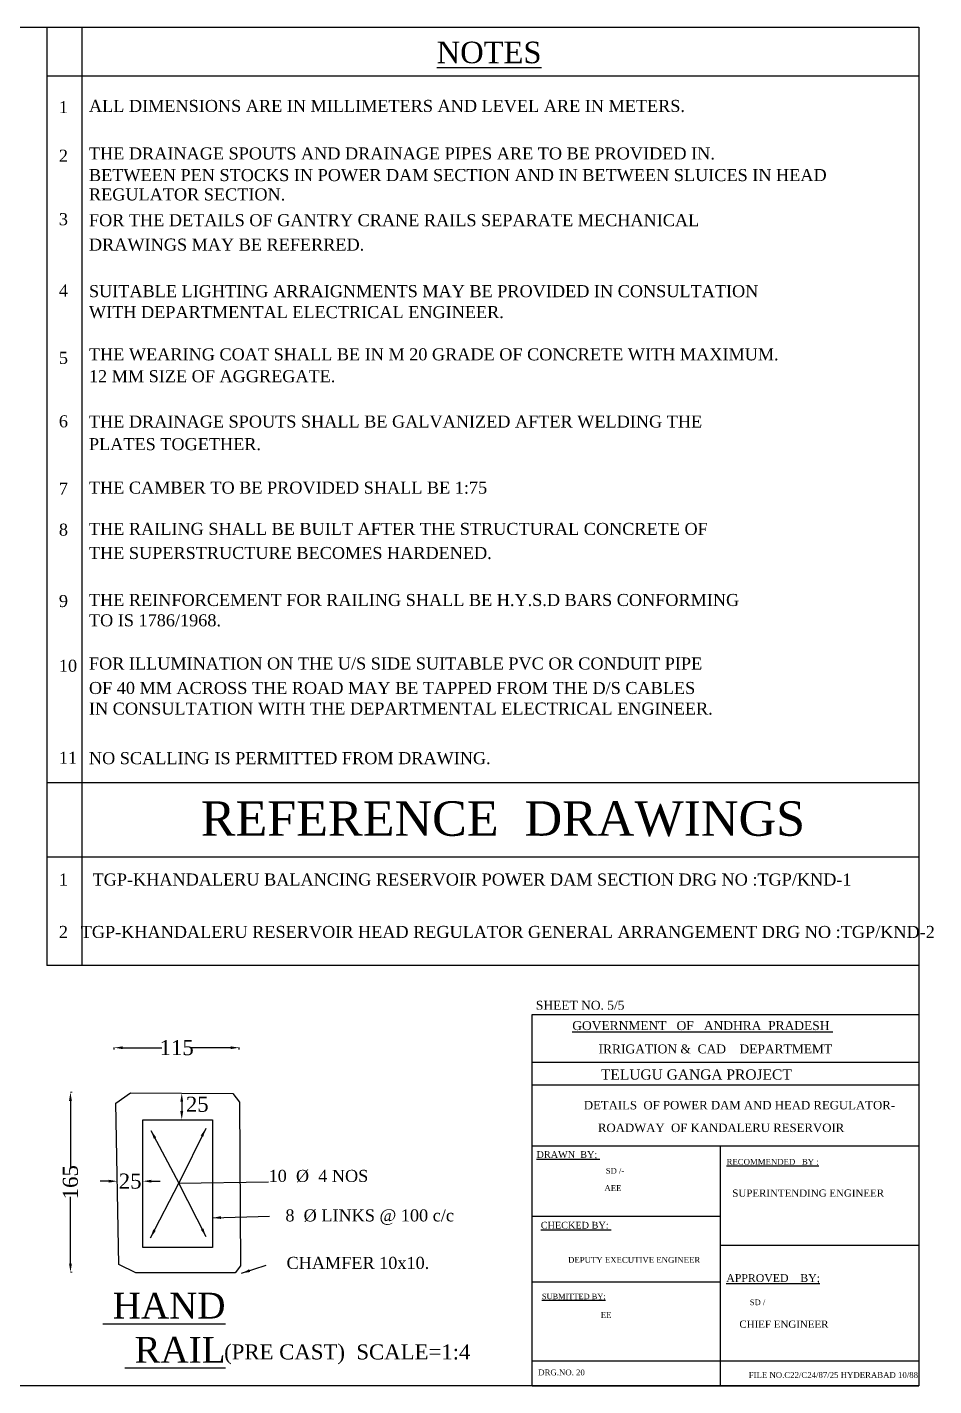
# Model space of a CAD drawing. Header units: millimetres. Extents: x 24 to 4358, y 71 to 3225.
# Drawn here: x 2253 to 4358, y 71 to 3225 of the extents above; entities that cross this region are included whole.
import ezdxf

# ---------------------------------------------------------------- set-up
doc = ezdxf.new("R2010")
doc.units = ezdxf.units.MM
doc.header["$MEASUREMENT"] = 0
for name, color, linetype in [('DIM', 5, 'Continuous'), ('DWG.LINE', 10, 'Continuous'), ('TEXT', 7, 'Continuous')]:
    doc.layers.add(name, color=color, linetype=linetype)
doc.layers.add('TITLE', color=7, linetype='Continuous', lineweight=30)
doc.styles.get("Standard").update_dxf_attribs({"font": 'times.ttf', "height": 35})
doc.dimstyles.get("Standard").update_dxf_attribs({"dimtxt": 222, "dimasz": 20, "dimexe": 0.18, "dimexo": 0.0625, "dimgap": 0.09, "dimtad": 0, "dimtih": 1, "dimtoh": 1, "dimdec": 0, "dimzin": 0, "dimdsep": 46, "dimtxsty": 'Standard', "dimcen": 300, "dimclre": 256, "dimclrt": 4, "dimadec": 0, "dimazin": 0, "dimtfac": 1, "dimtdec": 0, "dimtofl": 0, "dimtmove": 0, "dimatfit": 3, "dimfxl": 0, "dimtolj": 1, "dimtzin": 0, "dimarcsym": 0})

# ---------------------------------------------------------------- blocks, each defined once
blk = doc.blocks.new('*D22')
at = {"layer": 'Defpoints', "color": 0, "ltscale": 0.2}
for p in [(2455.2, 851.9), (2745.4, 855.9), (2745.4, 851.9)]:
    blk.add_point(p, dxfattribs=at)
at = {"layer": 'DIM', "lineweight": -2, "ltscale": 0.2}
for p, q in [((2455.2, 851.9), (2455.2, 856.1)), ((2745.4, 851.9), (2745.4, 856.1))]:
    blk.add_line(p, q, dxfattribs=at)
at = {"layer": 'DIM', "color": 0, "lineweight": -2, "ltscale": 0.2}
for p, q in [((2475.2, 855.9), (2566.2, 855.9)), ((2725.4, 855.9), (2634.4, 855.9))]:
    blk.add_line(p, q, dxfattribs=at)
at = {"layer": 'DIM', "color": 0, "ltscale": 0.2}
for points in [[(2475.2, 859.2), (2475.2, 852.6), (2455.2, 855.9)], [(2725.4, 859.2), (2725.4, 852.6), (2745.4, 855.9)]]:
    blk.add_solid(points, dxfattribs=at)
at = {"layer": 'DIM', "color": 4, "ltscale": 0.2, "insert": (2600.3, 855.9), "char_height": 35, "attachment_point": 5}
blk.add_mtext('\\A1;115', dxfattribs=at)
blk = doc.blocks.new('*D23')
at = {"layer": 'Defpoints', "color": 0, "ltscale": 0.2}
for p in [(2357.8, 752.5), (2353.7, 334.7), (2357.8, 334.7)]:
    blk.add_point(p, dxfattribs=at)
at = {"layer": 'DIM', "lineweight": 5, "ltscale": 0.2}
for p, q in [((2357.7, 752.5), (2353.5, 752.5)), ((2357.7, 334.7), (2353.5, 334.7))]:
    blk.add_line(p, q, dxfattribs=at)
at = {"layer": 'DIM', "color": 0, "lineweight": -2, "ltscale": 0.2}
for p, q in [((2353.7, 732.5), (2353.7, 577.7)), ((2353.7, 354.7), (2353.7, 509.5))]:
    blk.add_line(p, q, dxfattribs=at)
at = {"layer": 'DIM', "color": 0, "ltscale": 0.2}
for points in [[(2350.4, 732.5), (2357, 732.5), (2353.7, 752.5)], [(2350.4, 354.7), (2357, 354.7), (2353.7, 334.7)]]:
    blk.add_solid(points, dxfattribs=at)
at = {"layer": 'DIM', "color": 4, "ltscale": 0.2, "insert": (2353.7, 543.6), "char_height": 35, "attachment_point": 5, "rotation": 90}
blk.add_mtext('\\A1;165', dxfattribs=at)
blk = doc.blocks.new('*D24')
at = {"layer": 'Defpoints', "color": 0, "ltscale": 0.2}
for p in [(2462.6, 546), (2521.8, 546), (2521.8, 546)]:
    blk.add_point(p, dxfattribs=at)
at = {"layer": 'DIM', "color": 0, "lineweight": -2, "ltscale": 0.2}
for p, q in [((2442.6, 546), (2422.6, 546)), ((2541.8, 546), (2561.8, 546))]:
    blk.add_line(p, q, dxfattribs=at)
at = {"layer": 'DIM', "lineweight": -2, "ltscale": 0.2}
for p, q in [((2462.6, 546), (2462.6, 546.2)), ((2521.8, 546), (2521.8, 546.2))]:
    blk.add_line(p, q, dxfattribs=at)
at = {"layer": 'DIM', "color": 0, "ltscale": 0.2}
for points in [[(2442.6, 549.3), (2442.6, 542.7), (2462.6, 546)], [(2541.8, 549.3), (2541.8, 542.7), (2521.8, 546)]]:
    blk.add_solid(points, dxfattribs=at)
at = {"layer": 'DIM', "color": 4, "ltscale": 0.2, "insert": (2492.2, 546), "char_height": 35, "attachment_point": 5}
blk.add_mtext('\\A1;25', dxfattribs=at)

msp = doc.modelspace()

# ---------------------------------------------------------------- linework, layer by layer
at = {"layer": 'DIM', "ltscale": 0.2}
for p, q in [((2612.1, 750.5), (2611.9, 750.5)), ((2612.1, 730.5), (2612.1, 708.8)), ((2612.1, 688.8), (2611.9, 688.8))]:
    msp.add_line(p, q, dxfattribs=at)
for points in [[(2608.7, 730.5), (2615.4, 730.5), (2612.1, 750.5)], [(2608.7, 708.8), (2615.4, 708.8), (2612.1, 688.8)]]:
    msp.add_solid(points, dxfattribs=at)
at = {"layer": 'DWG.LINE', "ltscale": 0.2}
msp.add_lwpolyline([(2466.1, 352.3), (2459.3, 726.8), (2493.3, 751.2), (2730.9, 749.9), (2745.8, 729.5), (2748.5, 349.6), (2736.3, 333.3), (2505.5, 333.3), (2466.1, 352.3)], dxfattribs=at)
msp.add_lwpolyline([(2521.8, 688.8), (2683.4, 688.8), (2683.4, 391.7), (2521.8, 391.7)], close=True, dxfattribs=at)
at = {"layer": 'TITLE', "ltscale": 0.2}
for p, q in [((2299.2, 3225.2), (2299.2, 1046.5)), ((2381.2, 1046.5), (2381.2, 3225.2)), ((4323.3, 3111.7), (2299.2, 3111.7)), ((4323.3, 1471.2), (2299.2, 1471.2)), ((2299.2, 1299.3), (4323.3, 1299.3)), ((4323.3, 1046.5), (2299.2, 1046.5))]:
    msp.add_line(p, q, dxfattribs=at)
at = {"layer": 'TITLE', "lineweight": 30}
for p, q in [((3425.4, 933), (4323.3, 933)), ((4323.3, 933), (4323.3, 70.9)), ((3425.4, 822.5), (4323.3, 822.5)), ((3425.4, 769.8), (4323.3, 769.8)), ((3425.4, 628.4), (4323.3, 628.4)), ((3427.2, 464.9), (3864, 464.9)), ((3425.4, 312.2), (3862.1, 312.2)), ((4323.3, 128.3), (3425.4, 128.3)), ((3425.4, 70.9), (4323.3, 70.9))]:
    msp.add_line(p, q, dxfattribs=at)
at = {"layer": 'TITLE', "ltscale": 0.2}
msp.add_lwpolyline([(24.1, 3225.2), (4323.3, 3225.2), (4323.3, 70.9), (24.1, 70.9)], close=True, dxfattribs=at)
at = {"layer": 'TITLE'}
msp.add_lwpolyline([(3425.4, 70.9), (3425.4, 933)], dxfattribs=at)
at = {"layer": 'TITLE', "lineweight": 30}
for points in [[(3862.1, 628.4), (3862.1, 70.9)], [(3862.1, 397.4), (4323.3, 397.4)]]:
    msp.add_lwpolyline(points, dxfattribs=at)

# ---------------------------------------------------------------- texts
at = {"layer": 'DIM', "color": 4, "ltscale": 0.2, "insert": (2648.1, 724.4), "char_height": 35, "attachment_point": 5}
msp.add_mtext('\\A1;25', dxfattribs=at)
at = {"layer": 'TEXT'}
for s, height, p in [('%%UNOTES', 50, (3204, 3141.6)), ('1', 28, (2326.8, 3025.6)), ('ALL DIMENSIONS ARE IN MILLIMETERS AND LEVEL ARE IN METERS.', 28, (2396.6, 3028.4)), ('2', 28, (2326.8, 2912.8)), ('THE DRAINAGE SPOUTS AND DRAINAGE PIPES ARE TO BE PROVIDED IN.', 28, (2396.6, 2918.1)), ('BETWEEN PEN STOCKS IN POWER DAM SECTION AND IN BETWEEN SLUICES IN HEAD', 28, (2396.6, 2867.9)), ('REGULATOR SECTION.', 28, (2396.6, 2823)), ('3', 28, (2326.8, 2765.5)), ('FOR THE DETAILS OF GANTRY CRANE RAILS SEPARATE MECHANICAL', 28, (2396.6, 2763.1)), ('DRAWINGS MAY BE REFERRED.', 28, (2396.6, 2706.4)), ('4', 28, (2326.8, 2599.9)), ('SUITABLE LIGHTING ARRAIGNMENTS MAY BE PROVIDED IN CONSULTATION', 28, (2396.6, 2598.4)), ('WITH DEPARTMENTAL ELECTRICAL ENGINEER.', 28, (2396.6, 2549.8)), ('5', 28, (2326.8, 2443.5)), ('THE WEARING COAT SHALL BE IN M 20 GRADE OF CONCRETE WITH MAXIMUM.', 28, (2396.6, 2451.7)), ('12 MM SIZE OF AGGREGATE.', 28, (2396.6, 2400.9)), ('6', 28, (2326.8, 2296.2)), ('THE DRAINAGE SPOUTS SHALL BE GALVANIZED AFTER WELDING THE', 28, (2396.6, 2295.6)), ('PLATES TOGETHER.', 28, (2396.6, 2243.2)), ('7', 28, (2326.8, 2139.8)), ('THE CAMBER TO BE PROVIDED SHALL BE 1:75', 28, (2396.6, 2142.2)), ('8', 28, (2326.8, 2044.7)), ('THE RAILING SHALL BE BUILT AFTER THE STRUCTURAL CONCRETE OF', 28, (2396.6, 2046.4)), ('THE SUPERSTRUCTURE BECOMES HARDENED.', 28, (2396.6, 1990.5)), ('9', 28, (2326.8, 1879)), ('THE REINFORCEMENT FOR RAILING SHALL BE H.Y.S.D BARS CONFORMING', 28, (2396.6, 1881.4)), ('TO IS 1786/1968.', 28, (2396.6, 1834.2)), ('10', 28, (2326.8, 1728.7)), ('FOR ILLUMINATION ON THE U/S SIDE SUITABLE PVC OR CONDUIT PIPE', 28, (2396.6, 1733.9)), ('OF 40 MM ACROSS THE ROAD MAY BE TAPPED FROM THE D/S CABLES', 28, (2396.6, 1677.1)), ('IN CONSULTATION WITH THE DEPARTMENTAL ELECTRICAL ENGINEER.', 28, (2396.6, 1629.2)), ('11', 28, (2326.8, 1515.1)), ('NO SCALLING IS PERMITTED FROM DRAWING.', 28, (2396.6, 1514.2)), ('REFERENCE  DRAWINGS', 80, (2656.2, 1348)), ('1', 28, (2326.8, 1232.4)), ('TGP-KHANDALERU BALANCING RESERVOIR POWER DAM SECTION DRG NO :TGP/KND-1', 28, (2405, 1232.4)), ('2', 28, (2326.8, 1110.7)), ('TGP-KHANDALERU RESERVOIR HEAD REGULATOR GENERAL ARRANGEMENT DRG NO :TGP/KND-2', 28, (2377.5, 1110.7)), ('10  %%C  4 NOS', 28, (2813.7, 544.3)), ('8  %%C LINKS @ 100 c/c', 28, (2852.7, 452.6)), (' CHAMFER 10x10.', 28, (2844.8, 342.3)), (' (PRE CAST)  SCALE=1:4', 35, (2697.3, 132.2))]:
    msp.add_text(s, height=height, dxfattribs=at).set_placement(p)
at = {"layer": 'TITLE', "lineweight": 30}
for s, height, p in [('SHEET NO. 5/5', 20.68, (3434.3, 944.2)), ('%%UGOVERNMENT   OF   ANDHRA  PRADESH ', 20.68, (3518.8, 896.9)), ('IRRIGATION &  CAD    DEPARTMEMT ', 20.68, (3579.8, 842.7)), ('TELUGU GANGA PROJECT', 23.789, (3585.2, 781.8)), ('DETAILS  OF POWER DAM AND HEAD REGULATOR-', 19.634, (3545.6, 712.7)), ('ROADWAY  OF KANDALERU RESERVOIR', 19.634, (3578.4, 660.1)), ('%%UDRAWN  BY; ', 15.708, (3435.7, 600.1)), ('SD /- ', 13.16, (3596.7, 563.5)), ('%%URECOMMENDED   BY :', 13.48, (3877, 584.3)), ('AEE', 13.5, (3593.4, 523.3)), ('SUPERINTENDING ENGINEER', 16.829, (3890.3, 509.9)), ('%%UCHECKED BY: ', 15.708, (3445.6, 436)), ('DEPUTY EXECUTIVE ENGINEER', 13.499, (3508.9, 356.5)), ('%%UAPPROVED    BY;', 18.125, (3876.3, 312.1)), ('%%USUBMITTED BY;', 12.687, (3448.2, 272.1)), ('SD /', 13.16, (3930.9, 258.2)), ('EE', 13.5, (3585, 228.6)), ('CHIEF ENGINEER', 16.829, (3906.7, 205.6)), ('DRG.NO. 20', 13.5, (3439.7, 95.4)), ('FILE NO.C22/C24/87/25 HYDERABAD 10/88', 13.499, (3928.4, 89.3))]:
    msp.add_text(s, height=height, dxfattribs=at).set_placement(p)
at = {"layer": 'TITLE'}
for s, p in [('%%U HAND', (2429.2, 227.1)), ('%%U RAIL', (2479.7, 124.4))]:
    msp.add_text(s, height=60, dxfattribs=at).set_placement(p)

# ---------------------------------------------------------------- dimensions: what is measured, and where the dimension line sits
at = {"layer": 'DIM', "ltscale": 0.2}
for p1, p2, distance, text, picture, middle in [((2455.2, 851.9), (2745.4, 851.9), 4.1, '115', '*D22', (2600.3, 855.9)), ((2462.6, 546), (2521.8, 546), 0, '25', '*D24', (2492.2, 546))]:
    dim = msp.add_aligned_dim(p1=p1, p2=p2, distance=distance, text=text, dimstyle='Standard', dxfattribs=at)
    dim.commit()
    dim.dimension.update_dxf_attribs({"geometry": picture, "text_midpoint": middle})
dim = msp.add_aligned_dim(p1=(2357.8, 752.5), p2=(2357.8, 334.7), distance=-4.1, text='165', dimstyle='Standard', override={"dimlwe": 5}, dxfattribs=at)
dim.commit()
dim.dimension.update_dxf_attribs({"geometry": '*D23', "text_midpoint": (2353.7, 543.6), "text_rotation": 90})

# ---------------------------------------------------------------- leaders
for points in [[(2540.6, 663.8), (2605.5, 541.3)], [(2667.8, 668.5), (2605.5, 541.3)], [(2539.6, 414.6), (2605.5, 541.3)], [(2668.4, 417.1), (2605.5, 541.3), (2813.7, 544.3)], [(2683.4, 460.9), (2815.8, 465)], [(2750.6, 332.1), (2808.3, 351)]]:
    msp.add_leader(points, dimstyle='Standard', override={"dimgap": 0.09, "dimtad": 0}, dxfattribs=at)

doc.saveas('drawing.dxf')
